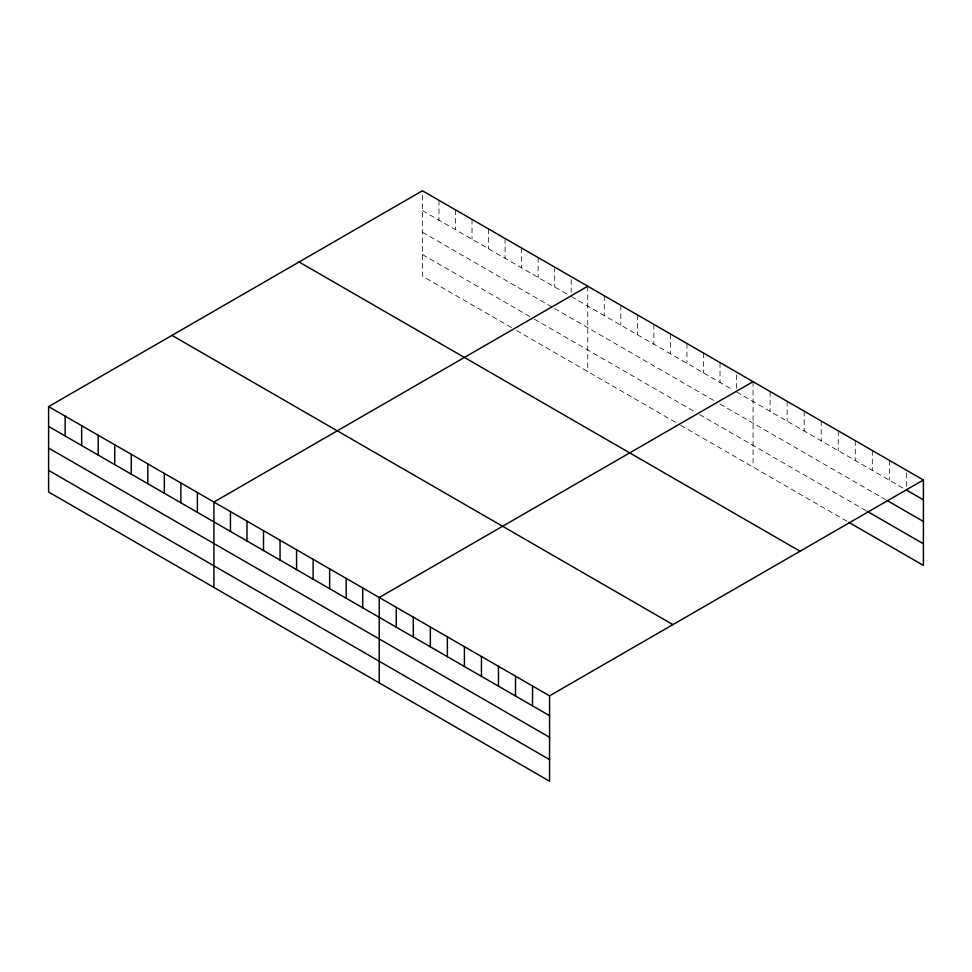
<?xml version="1.0" encoding="UTF-8"?>
<svg xmlns="http://www.w3.org/2000/svg" width="972" height="972" viewBox="0 0 972 972"><rect width="100%" height="100%" fill="white"/><g stroke="black" fill="none" stroke-linecap="round" stroke-linejoin="round"><path stroke-width="0.73" stroke-dasharray="4.86 3.65" d="M422.431 210.608L568.681 295.038M571.22 296.509L732.718 389.748M736.533 391.959L903.741 488.491M422.431 232.247L552.145 307.128M554.684 308.598L717.458 402.578M720.009 404.048L885.407 499.535M422.431 254.53L533.069 318.415M534.345 319.144L694.567 411.654M699.658 414.594L865.748 510.482M511.454 327.564L422.431 276.17L422.431 190.767M516.533 330.504L679.307 424.485M680.582 425.214L847.402 521.527M906.366 473L906.366 487.166M889.331 460.327L889.331 480.168M872.297 450.498L872.297 470.339M855.263 440.668L855.263 460.497M838.241 430.827L838.241 450.668M821.206 420.998L821.206 440.838M804.172 411.156L804.172 430.997M787.138 401.327L787.138 421.168M770.103 391.497L770.103 411.338M753.069 381.656L753.069 467.07M736.533 374.949L736.533 389.116M720.009 362.568L720.009 382.409M703.473 353.03L703.473 372.859M686.937 343.481L686.937 363.321M670.413 333.931L670.413 353.772M653.877 324.393L653.877 344.234M637.34 314.843L637.34 334.684M620.816 305.305L620.816 325.146M604.28 295.755L604.28 315.596M587.756 286.218L587.756 371.62M571.22 279.499L571.22 292.256M554.684 267.13L554.684 286.959M538.16 257.58L538.16 277.421M521.624 248.03L521.624 267.871M505.088 238.492L505.088 258.333M488.564 228.942L488.564 248.783M472.028 219.405L472.028 239.234M455.491 209.855L455.491 229.696M438.967 200.317L438.967 220.146"/><path stroke-width="1.46" d="M48.6 406.6L549.569 695.831L549.569 781.233L48.6 492.002L48.6 406.6L422.431 190.767L923.4 479.998L923.4 565.4L848.714 522.292M587.756 286.218L213.925 502.038L213.925 587.452M753.069 381.656L379.238 597.488L379.238 682.891M549.569 695.831L923.4 479.998M906.366 490.01L923.4 499.839M886.719 500.288L923.4 521.478M867.06 511.236L923.4 543.773M299.072 261.99L800.041 551.221M171.959 335.376L672.928 624.607M48.6 426.429L549.569 715.671M48.6 448.068L549.569 737.298M48.6 470.363L549.569 759.594M532.535 685.989L532.535 705.83M515.5 676.16L515.5 696.001M498.466 666.33L498.466 686.159M481.444 656.489L481.444 676.33M464.409 646.659L464.409 666.5M447.375 636.83L447.375 656.659M430.341 626.989L430.341 646.83M413.307 617.159L413.307 637M396.272 607.318L396.272 627.159M362.714 587.938L362.714 607.779M346.178 578.401L346.178 598.242M329.642 568.851L329.642 588.692M313.118 559.313L313.118 579.154M296.582 549.763L296.582 569.604M280.045 540.225L280.045 560.054M263.521 530.676L263.521 550.517M246.985 521.126L246.985 540.967M230.449 511.588L230.449 531.429M197.389 492.5L197.389 512.341M180.853 482.95L180.853 502.791M164.329 473.413L164.329 493.241M147.793 463.863L147.793 483.704M131.256 454.313L131.256 474.154M114.732 444.775L114.732 464.616M98.196 435.225L98.196 455.066M81.66 425.687L81.66 445.528M65.136 416.138L65.136 435.978"/></g></svg>
